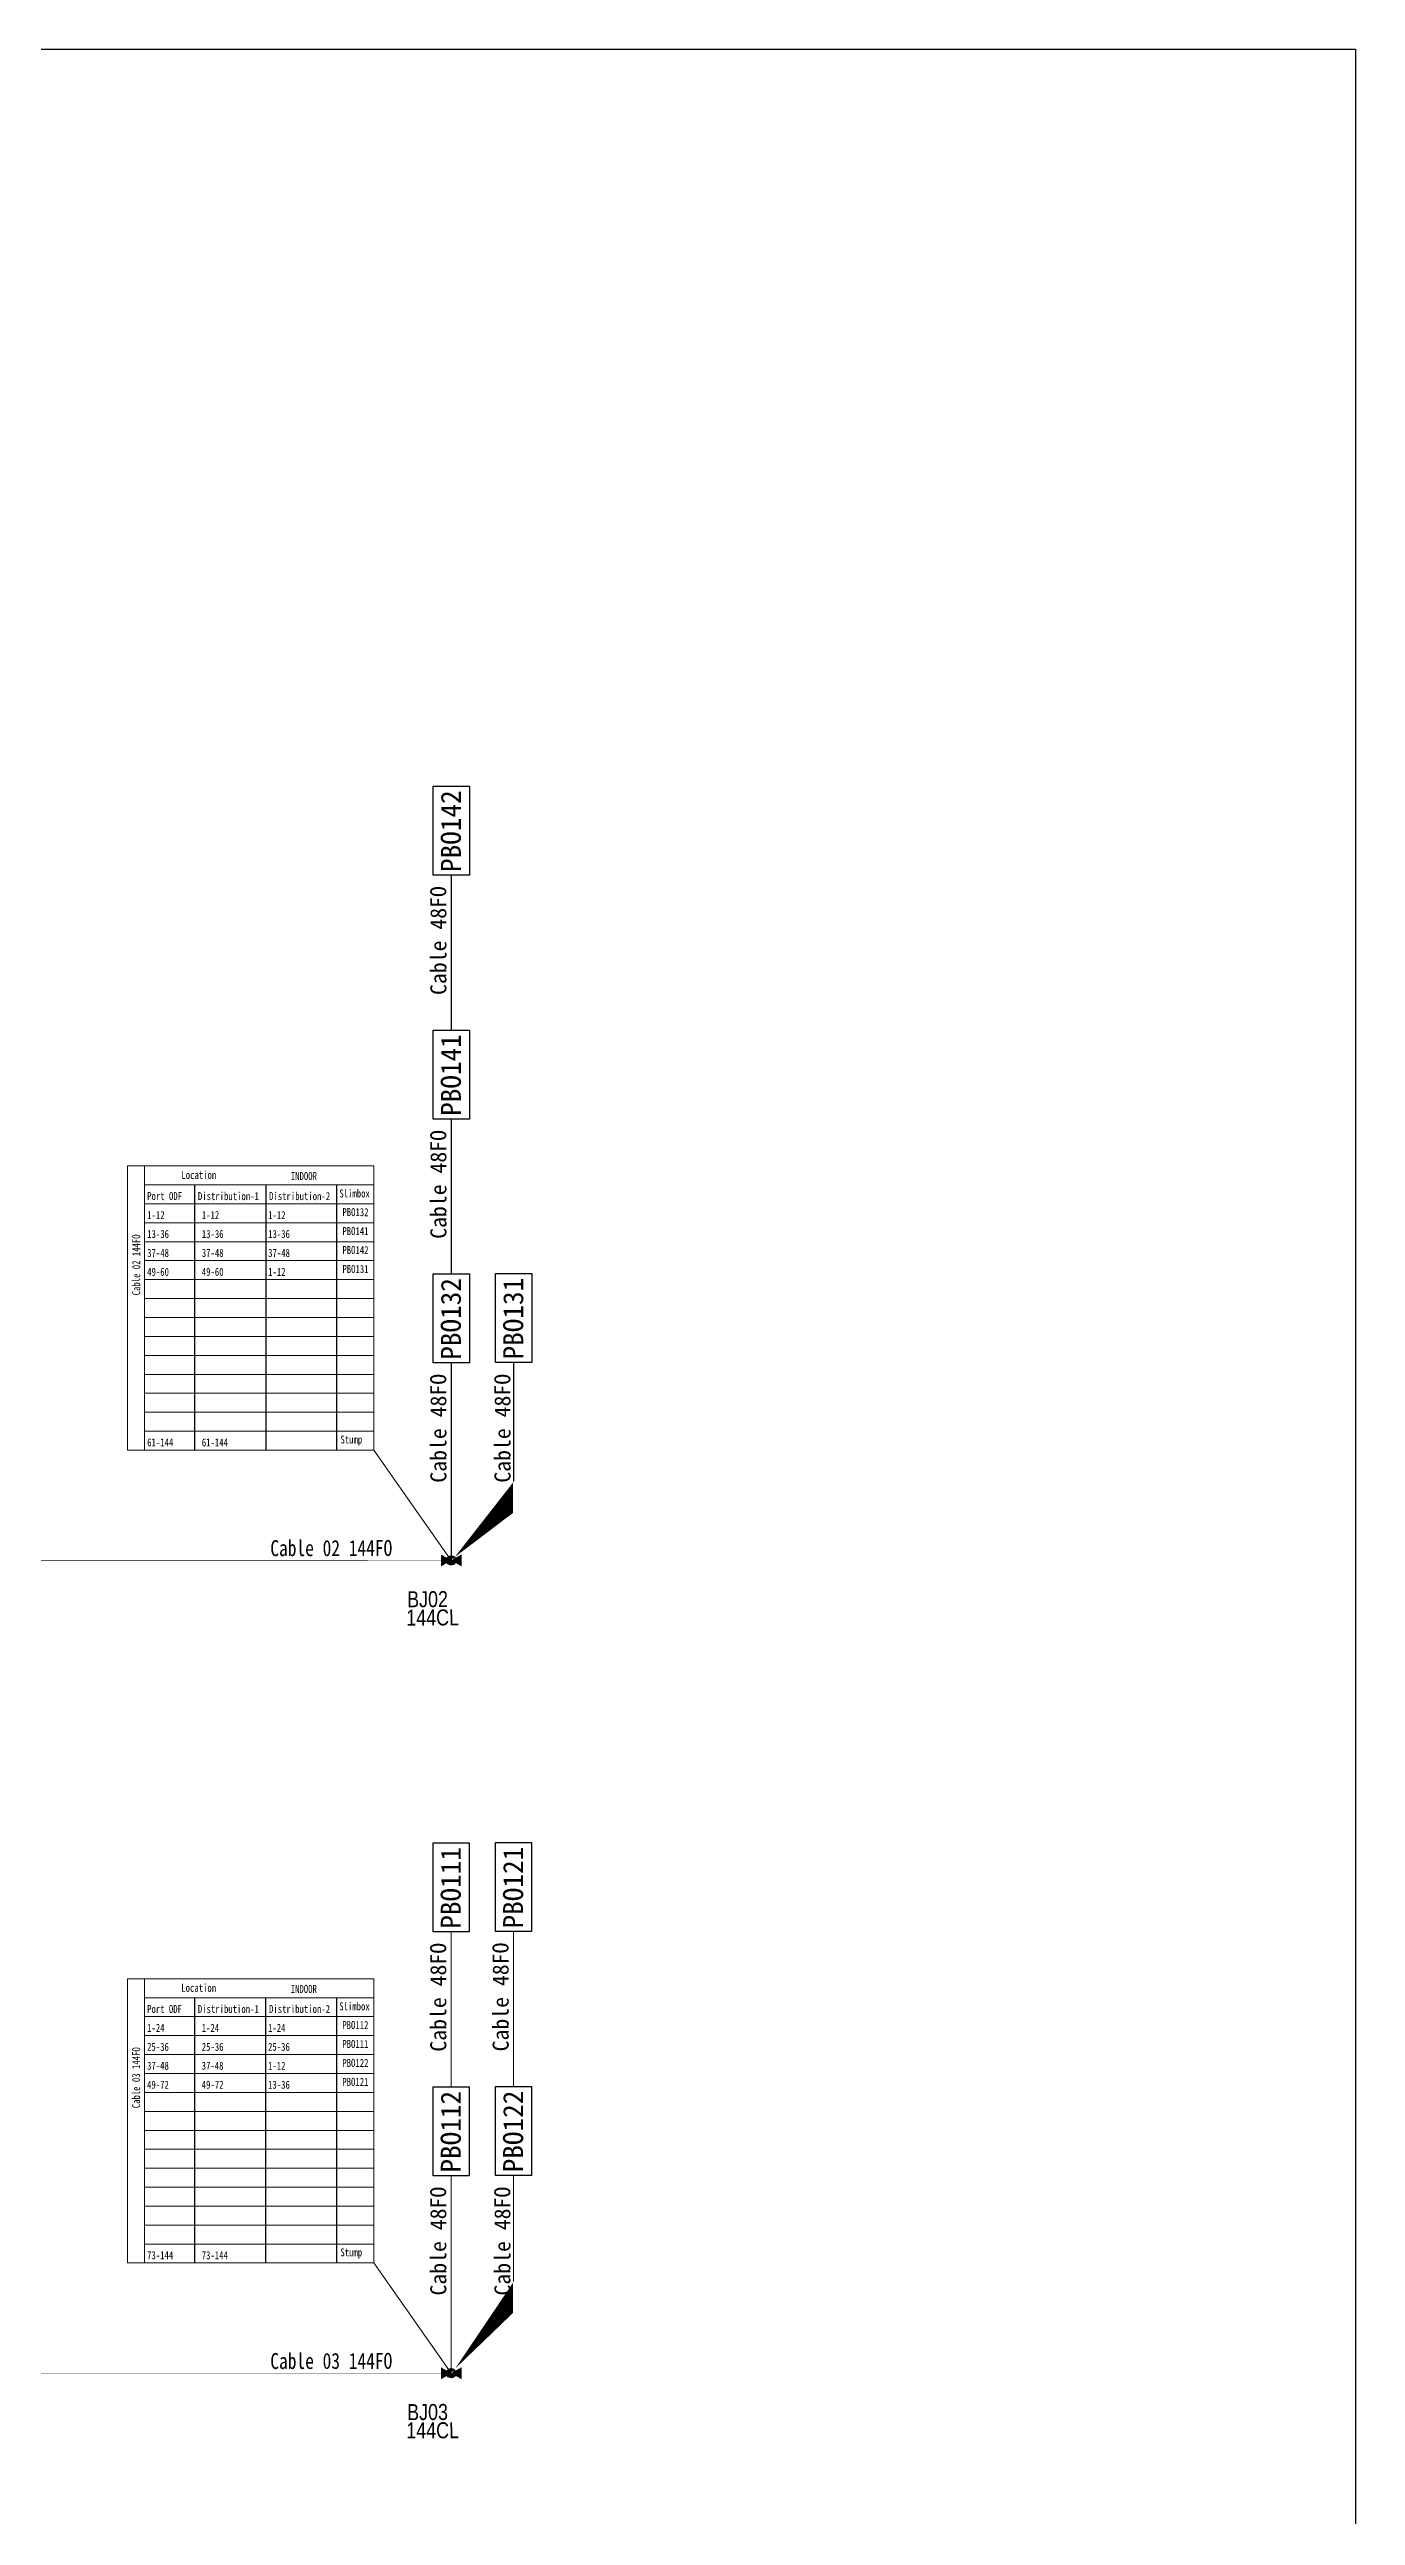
# Model space of a CAD drawing. Header units: metres. Extents: x 617888 to 618695, y 3705043 to 3706972.
# Drawn here: x 618369 to 618695, y 3705941 to 3706558 of the extents above; entities that cross this region are included whole.
import ezdxf
from ezdxf.enums import TextEntityAlignment as Align

# ---------------------------------------------------------------- set-up
doc = ezdxf.new("R2010")
doc.units = ezdxf.units.M
doc.header["$MEASUREMENT"] = 0
doc.layers.get('0').update_dxf_attribs({"linetype": 'CONTINUOUS', "lineweight": 100})
for name, color, linetype in [('144C New Closure', 1, 'CONTINUOUS'), ('72C New Closure', 1, 'CONTINUOUS'), ('BOEDER', 7, 'CONTINUOUS'), ('Slimbox', 200, 'CONTINUOUS'), ('Slimbox 24fo', 3, 'CONTINUOUS')]:
    doc.layers.add(name, color=color, linetype=linetype)
for name, color, linetype, lineweight in [('BOM', 7, 'CONTINUOUS', 20), ('MICRO CABLE 144FO', 3, 'CONTINUOUS', 20), ('MICRO CABLE 48FO', 6, 'CONTINUOUS', 20)]:
    doc.layers.add(name, color=color, linetype=linetype, lineweight=lineweight)
doc.styles.add('ARIAL', font='arial.ttf')
doc.styles.get("Standard").update_dxf_attribs({"font": 'simhei.ttf'})

# ---------------------------------------------------------------- blocks, each defined once
blk = doc.blocks.new('接头盒')
at = {"lineweight": 25}
h = blk.add_hatch(color=1, dxfattribs=at)
h.dxf.hatch_style = 1
edge = h.paths.add_edge_path()
edge.add_line((-0.01350191328674555, -0.01189679279923439), (-3.966604248387739, 2.307636873330921))
edge.add_line((-3.96660424862057, 2.307636873796582), (-3.967981518013403, -2.329081624746323))
edge.add_line((-3.967981518711895, -2.329081625677645), (-0.01350191433448344, -0.01189679279923439))
h.paths.add_polyline_path([(3.940977688413113, 2.305288042407483), (-0.01350191328674555, -0.01189679279923439), (3.939600418321788, -2.331430456135422)])
h = blk.add_hatch(color=1, dxfattribs=at)
h.dxf.hatch_style = 1
edge = h.paths.add_edge_path()
edge.add_ellipse((-0.01350191328674555, -0.01189679279923439), major_axis=(-0.1384492102381355, 1.756311644420711), ratio=0.9999999991495315, start_angle=134.9999999756359, end_angle=314.9999999756359)
edge.add_ellipse((-0.01350191328674555, -0.01189679279923439), major_axis=(-0.1384492102415786, 1.756311644464393), ratio=0.9999999989676317, start_angle=314.9999999704248, end_angle=494.9999999704247)
at = {"color": 1, "lineweight": 25}
for centre, major_axis, ratio, start_param, end_param in [((0, 0), (0.5440116346666728, 1.675664083197367), 0.9999999982998536, 5.497787142932065, 11.78097245011165), ((0.02316248463466763, -0.03989777248352766), (-0.1310596609574089, 1.662570759756673), 0.9999999983375599, 5.497787142950918, 11.7809724501305)]:
    blk.add_ellipse(centre, major_axis=major_axis, ratio=ratio, start_param=start_param, end_param=end_param, dxfattribs=at)
blk = doc.blocks.new('S001')
at = {"layer": 'Slimbox'}
blk.add_lwpolyline([(-8.543613829709102, -4.522775597488589), (-8.543613829709102, 4.522775601737294), (13.68552282676228, 4.522775601737294), (13.68552282676228, -4.522775597488589)], close=True, dxfattribs=at)
blk.add_attdef('S001', (-7.758433358016191, -2.392232945114529), '', height=5, dxfattribs=at)

msp = doc.modelspace()

# ---------------------------------------------------------------- linework, layer by layer
at = {"color": 7, "lineweight": -3, "ltscale": 3}
for p, q in [((618405.1982881546, 3706207.707902309), (618405.1982881539, 3706274.02077781)), ((618422.9820976974, 3706207.707902309), (618422.9820976967, 3706274.02077781)), ((618440.6452036338, 3706207.707902309), (618440.6452036331, 3706274.02077781)), ((618405.17422586, 3706004.509983469), (618405.1742258593, 3706070.82285897)), ((618422.9580354029, 3706004.509983469), (618422.9580354022, 3706070.82285897)), ((618440.6211413393, 3706004.509983469), (618440.6211413386, 3706070.82285897))]:
    msp.add_line(p, q, dxfattribs=at)
at = {"layer": 'BOEDER'}
msp.add_lwpolyline([(617898.7197091982, 3706557.88449046), (618695.2076534114, 3706557.88449046), (618695.2076534114, 3705043.447166901), (617898.7197091982, 3705043.447166901)], close=True, dxfattribs=at)
at = {"layer": 'BOM'}
for p, q in [((618449.8954804069, 3706207.707902309), (618469.2526917802, 3706180.122862378)), ((618449.8714181124, 3706004.509983469), (618469.2286294857, 3705976.924943537))]:
    msp.add_line(p, q, dxfattribs=at)
for points in [[(618388.3725815855, 3706278.757411775), (618392.612066639, 3706278.757411775), (618392.6120666392, 3706207.707902309), (618388.3725815853, 3706207.707902309)], [(618392.612066639, 3706274.02077781), (618449.8954804068, 3706274.02077781), (618449.8954804068, 3706278.757411775), (618392.612066639, 3706278.757411775)], [(618392.612066639, 3706269.284143846), (618449.8954804068, 3706269.284143846), (618449.8954804068, 3706274.02077781), (618392.612066639, 3706274.02077781)], [(618392.612066639, 3706264.547509882), (618449.8954804068, 3706264.547509882), (618449.8954804068, 3706269.284143846), (618392.612066639, 3706269.284143846)], [(618392.612066639, 3706259.810875917), (618449.8954804068, 3706259.810875917), (618449.8954804068, 3706264.547509882), (618392.612066639, 3706264.547509882)], [(618392.612066639, 3706255.074241953), (618449.8954804068, 3706255.074241953), (618449.8954804068, 3706259.810875917), (618392.612066639, 3706259.810875917)], [(618392.612066639, 3706250.337607989), (618449.8954804068, 3706250.337607989), (618449.8954804068, 3706255.074241953), (618392.612066639, 3706255.074241953)], [(618392.612066639, 3706245.600974024), (618449.8954804068, 3706245.600974024), (618449.8954804068, 3706250.337607989), (618392.612066639, 3706250.337607989)], [(618392.612066639, 3706240.86434006), (618449.8954804068, 3706240.86434006), (618449.8954804068, 3706245.600974024), (618392.612066639, 3706245.600974024)], [(618392.612066639, 3706236.127706096), (618449.8954804068, 3706236.127706096), (618449.8954804068, 3706240.86434006), (618392.612066639, 3706240.86434006)], [(618392.612066639, 3706231.391072131), (618449.8954804068, 3706231.391072131), (618449.8954804068, 3706236.127706096), (618392.612066639, 3706236.127706096)], [(618392.6120666391, 3706226.654438167), (618449.8954804069, 3706226.654438167), (618449.8954804069, 3706231.391072131), (618392.6120666391, 3706231.391072131)], [(618392.6120666391, 3706221.917804203), (618449.8954804069, 3706221.917804203), (618449.8954804069, 3706226.654438167), (618392.6120666391, 3706226.654438167)], [(618392.6120666391, 3706217.181170238), (618449.8954804069, 3706217.181170238), (618449.8954804069, 3706221.917804203), (618392.6120666391, 3706221.917804203)], [(618392.6120666391, 3706212.444536274), (618449.8954804069, 3706212.444536274), (618449.8954804069, 3706217.181170238), (618392.6120666391, 3706217.181170238)], [(618392.6120666391, 3706207.707902309), (618449.8954804069, 3706207.707902309), (618449.8954804069, 3706212.444536274), (618392.6120666391, 3706212.444536274)], [(618388.348519291, 3706075.559492934), (618392.5880043445, 3706075.559492934), (618392.5880043447, 3706004.509983469), (618388.3485192908, 3706004.509983469)], [(618392.5880043445, 3706070.82285897), (618449.8714181123, 3706070.82285897), (618449.8714181123, 3706075.559492934), (618392.5880043445, 3706075.559492934)], [(618392.5880043445, 3706066.086225005), (618449.8714181123, 3706066.086225005), (618449.8714181123, 3706070.82285897), (618392.5880043445, 3706070.82285897)], [(618392.5880043445, 3706061.349591041), (618449.8714181123, 3706061.349591041), (618449.8714181123, 3706066.086225005), (618392.5880043445, 3706066.086225005)], [(618392.5880043445, 3706056.612957077), (618449.8714181123, 3706056.612957077), (618449.8714181123, 3706061.349591041), (618392.5880043445, 3706061.349591041)], [(618392.5880043445, 3706051.876323112), (618449.8714181123, 3706051.876323112), (618449.8714181123, 3706056.612957077), (618392.5880043445, 3706056.612957077)], [(618392.5880043445, 3706047.139689148), (618449.8714181123, 3706047.139689148), (618449.8714181123, 3706051.876323112), (618392.5880043445, 3706051.876323112)], [(618392.5880043445, 3706042.403055184), (618449.8714181123, 3706042.403055184), (618449.8714181123, 3706047.139689148), (618392.5880043445, 3706047.139689148)], [(618392.5880043445, 3706037.666421219), (618449.8714181123, 3706037.666421219), (618449.8714181123, 3706042.403055184), (618392.5880043445, 3706042.403055184)], [(618392.5880043445, 3706032.929787255), (618449.8714181123, 3706032.929787255), (618449.8714181123, 3706037.666421219), (618392.5880043445, 3706037.666421219)], [(618392.5880043445, 3706028.193153291), (618449.8714181123, 3706028.193153291), (618449.8714181123, 3706032.929787255), (618392.5880043445, 3706032.929787255)], [(618392.5880043446, 3706023.456519326), (618449.8714181124, 3706023.456519326), (618449.8714181124, 3706028.193153291), (618392.5880043446, 3706028.193153291)], [(618392.5880043446, 3706018.719885362), (618449.8714181124, 3706018.719885362), (618449.8714181124, 3706023.456519326), (618392.5880043446, 3706023.456519326)], [(618392.5880043446, 3706013.983251397), (618449.8714181124, 3706013.983251397), (618449.8714181124, 3706018.719885362), (618392.5880043446, 3706018.719885362)], [(618392.5880043446, 3706009.246617433), (618449.8714181124, 3706009.246617433), (618449.8714181124, 3706013.983251397), (618392.5880043446, 3706013.983251397)], [(618392.5880043446, 3706004.509983469), (618449.8714181124, 3706004.509983469), (618449.8714181124, 3706009.246617433), (618392.5880043446, 3706009.246617433)]]:
    msp.add_lwpolyline(points, close=True, dxfattribs=at)
at = {"layer": 'MICRO CABLE 144FO', "const_width": 0.1}
for points in [[(618212.2843291134, 3706180.196034893), (618469.2526921256, 3706180.147529184)], [(618212.2843291136, 3705976.99811151), (618469.2526921257, 3705976.949605802)]]:
    msp.add_lwpolyline(points, dxfattribs=at)
at = {"layer": 'MICRO CABLE 48FO', "lineweight": -3, "const_width": 0.31249755}
for points in [[(618469.2530311564, 3706312.709298245), (618469.2531261784, 3706319.495352328), (618469.2531261783, 3706351.514652713)], [(618469.2529361345, 3706251.748397949), (618469.2530311565, 3706258.534452032), (618469.2530311564, 3706290.553752417)], [(618469.2526917481, 3706180.120566415), (618484.8310701384, 3706197.573551736), (618484.8310701387, 3706229.592852122)], [(618469.2526917481, 3706180.120566415), (618469.2529361346, 3706197.573551736), (618469.2529361345, 3706229.592852121)], [(618469.22887384, 3706048.550479108), (618469.228968862, 3706055.336533192), (618469.2289688619, 3706087.355833577)], [(618484.8070078442, 3706048.624069938), (618484.8071028662, 3706055.410124021), (618484.8071028661, 3706087.429424406)], [(618469.2286294536, 3705976.922647574), (618484.8070078439, 3705994.375632896), (618484.8070078442, 3706026.394933281)], [(618469.2286294536, 3705976.922647574), (618469.2288738401, 3705994.375632896), (618469.22887384, 3706026.394933281)]]:
    msp.add_lwpolyline(points, dxfattribs=at)

# ---------------------------------------------------------------- block references
at = {"layer": '144C New Closure', "linetype": 'ByBlock', "xscale": 0.6520512326424562, "yscale": 0.6520512326482222, "zscale": 0.6520512326801752, "rotation": 0.2388802459904529}
for p in [(618469.2526921256, 3706180.147529184), (618469.2526921257, 3705976.949605802)]:
    msp.add_blockref('接头盒', p, dxfattribs=at)
at = {"layer": 'Slimbox'}
ref = msp.add_blockref('S001', (618469.2531261804, 3706359.984675714), dxfattribs=dict(at, rotation=90))
ref.add_attrib('S001', 'PBO142', (618471.6453591256, 3706352.226242356), dxfattribs={"layer": 'Slimbox 24fo', "height": 5, "rotation": 90})
ref = msp.add_blockref('S001', (618469.2530311585, 3706299.023775418), dxfattribs=dict(at, rotation=90))
ref.add_attrib('S001', 'PBO141', (618471.6452641037, 3706291.26534206), dxfattribs={"layer": 'Slimbox 24fo', "height": 5, "rotation": 90})
ref = msp.add_blockref('S001', (618469.2529361366, 3706238.062875122), dxfattribs=dict(at, rotation=90))
ref.add_attrib('S001', 'PBO132', (618471.6451690817, 3706230.304441764), dxfattribs={"layer": 'Slimbox 24fo', "height": 5, "rotation": 90})
ref = msp.add_blockref('S001', (618484.8310701408, 3706238.136465951), dxfattribs=dict(at, rotation=90))
ref.add_attrib('S001', 'PBO131', (618487.223303086, 3706230.378032593), dxfattribs={"layer": 'Slimbox 24fo', "height": 5, "rotation": 90})
ref = msp.add_blockref('S001', (618469.228968864, 3706095.825856577), dxfattribs=dict(at, rotation=90))
ref.add_attrib('S001', 'PBO111', (618471.6212018091, 3706088.067423219), dxfattribs={"layer": 'Slimbox 24fo', "height": 5, "rotation": 90})
ref = msp.add_blockref('S001', (618484.8071028682, 3706095.899447407), dxfattribs=dict(at, rotation=90))
ref.add_attrib('S001', 'PBO121', (618487.1993358134, 3706088.141014048), dxfattribs={"layer": 'Slimbox 24fo', "height": 5, "rotation": 90})
ref = msp.add_blockref('S001', (618469.228873842, 3706034.864956281), dxfattribs=dict(at, rotation=90))
ref.add_attrib('S001', 'PBO112', (618471.6211067872, 3706027.106522923), dxfattribs={"layer": 'Slimbox 24fo', "height": 5, "rotation": 90})
ref = msp.add_blockref('S001', (618484.8070078463, 3706034.938547111), dxfattribs=dict(at, rotation=90))
ref.add_attrib('S001', 'PBO122', (618487.1992407915, 3706027.180113752), dxfattribs={"layer": 'Slimbox 24fo', "height": 5, "rotation": 90})

# ---------------------------------------------------------------- texts
at = {"lineweight": -3}
for p in [(618466.0197169554, 3706335.094020423), (618466.0196219335, 3706274.133120127), (618466.0195269116, 3706213.172219831), (618482.0393666863, 3706213.172219831), (618465.995559639, 3706070.935201287), (618481.5736936432, 3706071.008792116), (618465.995464617, 3706009.974300991), (618482.0153043917, 3706009.974300991)]:
    msp.add_text('Cable 48FO', height=3.999969243747078, rotation=90.07520195328075, dxfattribs=at).set_placement(p, align=Align.MIDDLE_CENTER)
at = {"color": 7, "width": 0.8}
for s, rotation, p in [('Port ODF', 359.9244349255375, (618393.2758882365, 3706270.219342757)), ('Location', 359.9244349255375, (618401.8217711763, 3706275.499164352)), ('Distribution-1', 359.9244349255375, (618405.955845607, 3706270.219342757)), ('Distribution-2', 359.9244349255375, (618423.7396551493, 3706270.21934276)), ('INDOOR', 359.9244349255375, (618429.1663067532, 3706275.228050622)), ('Slimbox', 359.9244349255375, (618441.2871880779, 3706270.883888182)), ('1-12', 359.9244349255375, (618393.2758882372, 3706265.482708793)), ('1-12', 359.9244349255375, (618406.9211220806, 3706265.482708792)), ('1-12', 359.9244349255375, (618423.4954016071, 3706265.482708792)), ('PBO132', 359.9244349255375, (618442.0503899436, 3706266.201716625)), ('Cable 02 144FO', 89.92443492816871, (618391.5253935726, 3706246.399122457)), ('13-36', 359.9244349255375, (618393.2758882372, 3706260.746074828)), ('13-36', 359.9244349255375, (618406.9211220806, 3706260.746074828)), ('13-36', 359.9244349255375, (618423.4954016071, 3706260.746074828)), ('PBO141', 359.9244349255375, (618442.0503899436, 3706261.46508266)), ('37-48', 359.9244349255375, (618393.2758882373, 3706256.017548739)), ('37-48', 359.9244349255375, (618406.9211220808, 3706256.017548739)), ('37-48', 359.9244349255375, (618423.4954016078, 3706256.009440864)), ('PBO142', 359.9244349255375, (618442.0503899436, 3706256.728448696)), ('PBO131', 359.9244349255375, (618442.0503899436, 3706251.991814732)), ('49-60', 359.9244349255375, (618393.2758882373, 3706251.280914775)), ('49-60', 359.9244349255375, (618406.9211220808, 3706251.280914775)), ('1-12', 359.9244349255375, (618423.4954016078, 3706251.272806899)), ('61-144', 359.9244349255375, (618393.2758882376, 3706208.64310122)), ('61-144', 359.9244349255375, (618406.9211220811, 3706208.64310122)), ('Stump', 359.9244349255375, (618441.5625827805, 3706209.363988398)), ('Port ODF', 359.9244349255375, (618393.251825942, 3706067.021423916)), ('Location', 359.9244349255375, (618401.7977088818, 3706072.301245512)), ('Distribution-1', 359.9244349255375, (618405.9317833125, 3706067.021423917)), ('Distribution-2', 359.9244349255375, (618423.7155928548, 3706067.021423919)), ('INDOOR', 359.9244349255375, (618429.1422444587, 3706072.030131781)), ('Slimbox', 359.9244349255375, (618441.2631257834, 3706067.685969342)), ('1-24', 359.9244349255375, (618393.2518259427, 3706062.284789952)), ('1-24', 359.9244349255375, (618406.8970597861, 3706062.284789952)), ('1-24', 359.9244349255375, (618423.4713393126, 3706062.284789952)), ('PBO112', 359.9244349255375, (618442.0263276491, 3706063.003797784)), ('Cable 03 144FO', 89.92443492816871, (618391.5013312781, 3706043.201203616)), ('25-36', 359.9244349255375, (618393.2518259427, 3706057.548155988)), ('25-36', 359.9244349255375, (618406.8970597861, 3706057.548155987)), ('25-36', 359.9244349255375, (618423.4713393126, 3706057.548155987)), ('PBO111', 359.9244349255375, (618442.0263276491, 3706058.26716382)), ('49-72', 359.9244349255375, (618393.2518259428, 3706048.082995934)), ('37-48', 359.9244349255375, (618393.2518259428, 3706052.819629899)), ('49-72', 359.9244349255375, (618406.8970597862, 3706048.082995934)), ('37-48', 359.9244349255375, (618406.8970597862, 3706052.819629898)), ('1-12', 359.9244349255375, (618423.4713393133, 3706052.811522023)), ('13-36', 359.9244349255375, (618423.4713393133, 3706048.074888058)), ('PBO122', 359.9244349255375, (618442.0263276491, 3706053.530529855)), ('PBO121', 359.9244349255375, (618442.0263276491, 3706048.793895891)), ('73-144', 359.9244349255375, (618393.2518259431, 3706005.44518238)), ('73-144', 359.9244349255375, (618406.8970597866, 3706005.445182379)), ('Stump', 359.9244349255375, (618441.538520486, 3706006.166069557))]:
    msp.add_text(s, height=2, rotation=rotation, dxfattribs=at).set_placement(p)
for s, p in [('Cable 02 144FO', (618439.2791597466, 3706183.221372864)), ('Cable 03 144FO', (618439.2791597467, 3705980.023449481))]:
    msp.add_text(s, height=4, rotation=0.07520195181851047, dxfattribs=at).set_placement(p, align=Align.MIDDLE_CENTER)
at = {"layer": '144C New Closure', "style": 'ARIAL', "width": 0.8}
for s, p in [('BJ02', (618458.2446812858, 3706168.422958883, -9.551812458256805)), ('BJ03', (618458.2446812859, 3705965.2250355, -9.551812458256805))]:
    msp.add_text(s, height=3.999999999999999, rotation=0.2388802483556567, dxfattribs=at).set_placement(p)
at = {"layer": '72C New Closure', "style": 'ARIAL', "width": 0.8}
for p in [(618458.0188592203, 3706163.84719599, -9.551812458256805), (618458.0188592204, 3705960.649272607, -9.551812458256805)]:
    msp.add_text('144CL', height=3.999999999999999, rotation=0.2388802483556567, dxfattribs=at).set_placement(p)

doc.saveas('drawing.dxf')
